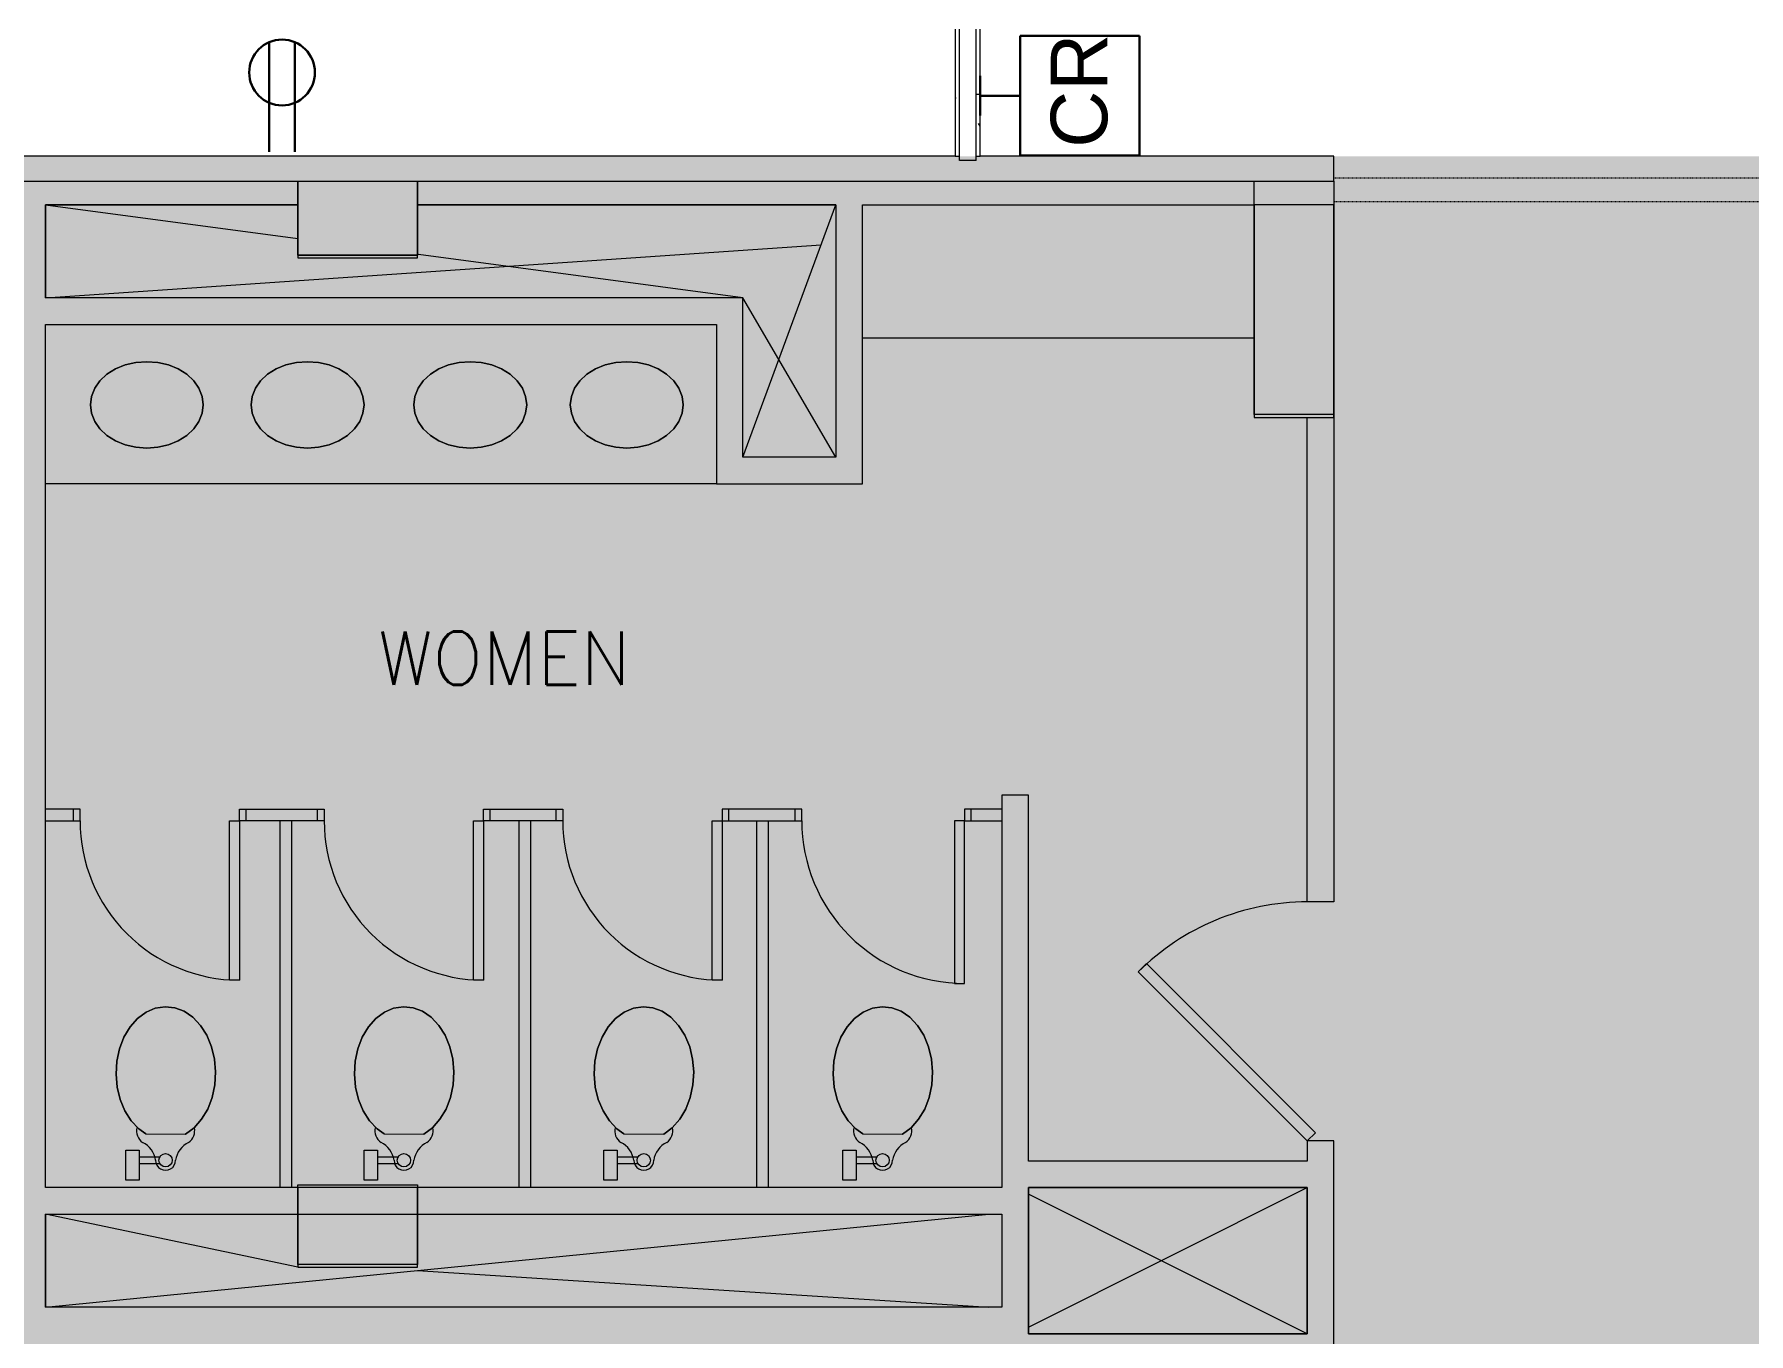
# Model space of a CAD drawing. Header units: inches. Extents: x 395 to 1878, y 644 to 1756.
# Drawn here: x 818.6 to 1076.7, y 1080.6 to 1276.2 of the extents above; entities that cross this region are included whole.
import ezdxf

# ---------------------------------------------------------------- set-up
doc = ezdxf.new("R2010")
doc.units = ezdxf.units.IN
doc.header["$MEASUREMENT"] = 0
doc.linetypes.add('IMPORT-4694_52_AR$0$HIDDEN4', pattern=[0.09375, 0.0625, -0.03125])
for name, color, linetype, lineweight in [('4694_52_AR$0$A-Wall-Demo', 7, 'IMPORT-4694_52_AR$0$HIDDEN4', 9), ('4694_52_BB$0$__9', 7, 'Continuous', 9), ('4694_52_BB$0$BHT', 7, 'Continuous', 9), ('4694_52_BB$0$BPT', 7, 'Continuous', 9), ('4694_52_BB$0$BTX', 7, 'Continuous', 9), ('4694_52_BB$0$T-DRWG-BLCK__1', 7, 'Continuous', 9), ('9t floor LINKED_dwg', 8, 'Continuous', 9), ('A-ANNO-NOTE', 131, 'Continuous', 30), ('A-DETL-GENF', 92, 'Continuous', 9), ('A-WALL', 113, 'Continuous', 13), ('A-WALL-PATT', 111, 'Continuous', 13), ('I-WALL', 2, 'Continuous', 13)]:
    doc.layers.add(name, color=color, linetype=linetype, lineweight=lineweight)
doc.styles.add('romans', font='romans__.ttf', dxfattribs={"height": 8})
doc.styles.add('Swis721 Lt BT', font='swissl.ttf', dxfattribs={"height": 8.514638})
pattern_1 = [(0, (0, 0), (30.72, 7.68), [1.267, -21.773, 1.267, -21.773, -122.88]), (0, (0, 0), (30.72, 7.68), [-46.08, 1.267, -44.813, 1.267, -21.773, -53.76]), (0, (0, 0), (30.72, 7.68), [-115.2, 1.267, -14.093, 1.267, -37.133]), (120, (11.52, 3.84), (-22.011075, 22.7643), [1.267, -21.773, 1.267, -21.773, -122.88]), (120, (11.52, 3.84), (-22.011075, 22.7643), [-46.08, 1.267, -44.813, 1.267, -21.773, -53.76]), (120, (11.52, 3.84), (-22.011075, 22.7643), [-115.2, 1.267, -14.093, 1.267, -37.133]), (240, (15.36, 19.2), (-8.708925, -30.4443), [1.267, -21.773, 1.267, -21.773, -122.88]), (240, (15.36, 19.2), (-8.708925, -30.4443), [-46.08, 1.267, -44.813, 1.267, -21.773, -53.76]), (240, (15.36, 19.2), (-8.708925, -30.4443), [-115.2, 1.267, -14.093, 1.267, -37.133])]

# ---------------------------------------------------------------- blocks, each defined once
blk = doc.blocks.new('9t floor LINKED_dwg_4694_52_BB$0$UNIT0-4997741-FIRST FLOOR POWER _ SIGNAL')
at = {"layer": '4694_52_BB$0$T-DRWG-BLCK__1', "flags": 128}
blk.add_lwpolyline([(1002.2502, 1218.56244), (1014.2502, 1218.56244), (1014.2502, 1250.56194), (1002.2502, 1250.56194)], close=True, dxfattribs=at)
blk = doc.blocks.new('9t floor LINKED_dwg_4694_52_BB$0$UNIT0-4997742-FIRST FLOOR POWER _ SIGNAL')
at = {"layer": '4694_52_BB$0$T-DRWG-BLCK__1'}
blk.add_line((858.25, 1254.12), (858.25, 1242.56), dxfattribs=at)
at = {"layer": '4694_52_BB$0$T-DRWG-BLCK__1', "flags": 128}
blk.add_lwpolyline([(858.25, 1242.56), (876.25, 1242.56), (876.25, 1254.12)], dxfattribs=at)
blk = doc.blocks.new('9t floor LINKED_dwg_4694_52_BB$0$UNIT0-4997743-FIRST FLOOR POWER _ SIGNAL')
at = {"layer": '4694_52_BB$0$T-DRWG-BLCK__1', "flags": 128}
blk.add_lwpolyline([(858.2502, 1090.5624), (876.2502, 1090.5624), (876.2502, 1102.5624), (858.2502, 1102.5624)], close=True, dxfattribs=at)
blk = doc.blocks.new('9t floor LINKED_dwg_4694_52_BB$0$721X19BI-4997760-FIRST FLOOR POWER _ SIGNAL')
at = {"layer": '4694_52_BB$0$__9', "flags": 128}
blk.add_lwpolyline([(875.71224, 1220.4456), (875.87556, 1221.71376), (876.35928, 1222.93308), (877.1448, 1224.05688), (878.20188, 1225.04184), (879.48996, 1225.85016), (880.95948, 1226.45088), (882.55404, 1226.82072), (884.21232, 1226.94564), (885.8706, 1226.82072), (887.46504, 1226.45088), (888.93468, 1225.85016), (890.22264, 1225.04184), (891.27972, 1224.05688), (892.06524, 1222.93308), (892.54896, 1221.71376), (892.71228, 1220.4456), (892.54896, 1219.17756), (892.06524, 1217.95824), (891.27972, 1216.83444), (890.22264, 1215.84948), (888.93468, 1215.04104), (887.46504, 1214.44044), (885.8706, 1214.07048), (884.21232, 1213.94568), (882.55404, 1214.07048), (880.95948, 1214.44044), (879.48996, 1215.04104), (878.20188, 1215.84948), (877.1448, 1216.83444), (876.35928, 1217.95824), (875.87556, 1219.17756), (875.71224, 1220.4456), (875.87556, 1219.17756), (876.35928, 1217.95824), (877.1448, 1216.83444), (878.20188, 1215.84948), (879.48996, 1215.04104), (880.95948, 1214.44044), (882.55404, 1214.07048), (884.21232, 1213.94568), (885.8706, 1214.07048), (887.46504, 1214.44044), (888.93468, 1215.04104), (890.22264, 1215.84948), (891.27972, 1216.83444), (892.06524, 1217.95824), (892.54896, 1219.17756), (892.71228, 1220.4456), (892.54896, 1221.71376), (892.06524, 1222.93308), (891.27972, 1224.05688), (890.22264, 1225.04184), (888.93468, 1225.85016), (887.46504, 1226.45088), (885.8706, 1226.82072), (884.21232, 1226.94564), (882.55404, 1226.82072), (880.95948, 1226.45088), (879.48996, 1225.85016), (878.20188, 1225.04184), (877.1448, 1224.05688), (876.35928, 1222.93308), (875.87556, 1221.71376)], close=True, dxfattribs=at)
blk = doc.blocks.new('9t floor LINKED_dwg_4694_52_BB$0$721X19BI-4997761-FIRST FLOOR POWER _ SIGNAL')
at = {"layer": '4694_52_BB$0$__9', "flags": 128}
blk.add_lwpolyline([(851.21232, 1220.4456), (851.37564, 1221.71376), (851.85936, 1222.93308), (852.64488, 1224.05688), (853.70196, 1225.04184), (854.99004, 1225.85016), (856.45956, 1226.45088), (858.05412, 1226.82072), (859.7124, 1226.94564), (861.37068, 1226.82072), (862.96512, 1226.45088), (864.43476, 1225.85016), (865.72272, 1225.04184), (866.7798, 1224.05688), (867.56532, 1222.93308), (868.04904, 1221.71376), (868.21236, 1220.4456), (868.04904, 1219.17756), (867.56532, 1217.95824), (866.7798, 1216.83444), (865.72272, 1215.84948), (864.43476, 1215.04104), (862.96512, 1214.44044), (861.37068, 1214.07048), (859.7124, 1213.94568), (858.05412, 1214.07048), (856.45956, 1214.44044), (854.99004, 1215.04104), (853.70196, 1215.84948), (852.64488, 1216.83444), (851.85936, 1217.95824), (851.37564, 1219.17756), (851.21232, 1220.4456), (851.37564, 1219.17756), (851.85936, 1217.95824), (852.64488, 1216.83444), (853.70196, 1215.84948), (854.99004, 1215.04104), (856.45956, 1214.44044), (858.05412, 1214.07048), (859.7124, 1213.94568), (861.37068, 1214.07048), (862.96512, 1214.44044), (864.43476, 1215.04104), (865.72272, 1215.84948), (866.7798, 1216.83444), (867.56532, 1217.95824), (868.04904, 1219.17756), (868.21236, 1220.4456), (868.04904, 1221.71376), (867.56532, 1222.93308), (866.7798, 1224.05688), (865.72272, 1225.04184), (864.43476, 1225.85016), (862.96512, 1226.45088), (861.37068, 1226.82072), (859.7124, 1226.94564), (858.05412, 1226.82072), (856.45956, 1226.45088), (854.99004, 1225.85016), (853.70196, 1225.04184), (852.64488, 1224.05688), (851.85936, 1222.93308), (851.37564, 1221.71376)], close=True, dxfattribs=at)
blk = doc.blocks.new('9t floor LINKED_dwg_4694_52_BB$0$721X19BI-4997762-FIRST FLOOR POWER _ SIGNAL')
at = {"layer": '4694_52_BB$0$__9', "flags": 128}
blk.add_lwpolyline([(827.00916, 1220.4456), (827.17248, 1221.71376), (827.6562, 1222.93308), (828.44172, 1224.05688), (829.4988, 1225.04184), (830.78688, 1225.85016), (832.2564, 1226.45088), (833.85096, 1226.82072), (835.50924, 1226.94564), (837.16752, 1226.82072), (838.76196, 1226.45088), (840.2316, 1225.85016), (841.51956, 1225.04184), (842.57664, 1224.05688), (843.36216, 1222.93308), (843.84588, 1221.71376), (844.0092, 1220.4456), (843.84588, 1219.17756), (843.36216, 1217.95824), (842.57664, 1216.83444), (841.51956, 1215.84948), (840.2316, 1215.04104), (838.76196, 1214.44044), (837.16752, 1214.07048), (835.50924, 1213.94568), (833.85096, 1214.07048), (832.2564, 1214.44044), (830.78688, 1215.04104), (829.4988, 1215.84948), (828.44172, 1216.83444), (827.6562, 1217.95824), (827.17248, 1219.17756), (827.00916, 1220.4456), (827.17248, 1219.17756), (827.6562, 1217.95824), (828.44172, 1216.83444), (829.4988, 1215.84948), (830.78688, 1215.04104), (832.2564, 1214.44044), (833.85096, 1214.07048), (835.50924, 1213.94568), (837.16752, 1214.07048), (838.76196, 1214.44044), (840.2316, 1215.04104), (841.51956, 1215.84948), (842.57664, 1216.83444), (843.36216, 1217.95824), (843.84588, 1219.17756), (844.0092, 1220.4456), (843.84588, 1221.71376), (843.36216, 1222.93308), (842.57664, 1224.05688), (841.51956, 1225.04184), (840.2316, 1225.85016), (838.76196, 1226.45088), (837.16752, 1226.82072), (835.50924, 1226.94564), (833.85096, 1226.82072), (832.2564, 1226.45088), (830.78688, 1225.85016), (829.4988, 1225.04184), (828.44172, 1224.05688), (827.6562, 1222.93308), (827.17248, 1221.71376)], close=True, dxfattribs=at)
blk = doc.blocks.new('9t floor LINKED_dwg_4694_52_BB$0$3REG1-4997763-FIRST FLOOR POWER _ SIGNAL')
at = {"layer": '4694_52_BB$0$__9'}
for p, q in [((945.4164, 1107.1434), (942.35388, 1107.1434)), ((945.4164, 1106.14344), (942.35388, 1106.14344))]:
    blk.add_line(p, q, dxfattribs=at)
at = {"layer": '4694_52_BB$0$__9', "flags": 128}
blk.add_lwpolyline([(943.30308, 1110.66768), (942.2736, 1111.4082), (941.12208, 1112.62692), (940.17096, 1114.12188), (939.45684, 1115.83548), (939.0072, 1117.70184), (938.83932, 1119.64944), (938.95956, 1121.60316), (939.36336, 1123.48812), (940.03524, 1125.23184), (940.94928, 1126.76724), (942.07056, 1128.0354), (943.35564, 1128.98748), (944.75556, 1129.587), (946.2162, 1129.81092), (947.68152, 1129.6506), (949.09524, 1129.11216), (950.403, 1128.21636), (951.55452, 1126.99752), (952.50564, 1125.50256), (953.21976, 1123.78896), (953.6694, 1121.9226), (953.83728, 1119.97512), (953.71704, 1118.02128), (953.31324, 1116.13632), (952.64136, 1114.39272), (951.7272, 1112.85732), (950.60604, 1111.58916), (949.32084, 1110.63696), (950.60604, 1111.58916), (951.7272, 1112.85732), (952.64136, 1114.39272), (953.31324, 1116.13632), (953.71704, 1118.02128), (953.83728, 1119.97512), (953.6694, 1121.9226), (953.21976, 1123.78896), (952.50564, 1125.50256), (951.55452, 1126.99752), (950.403, 1128.21636), (949.09524, 1129.11216), (947.68152, 1129.6506), (946.2162, 1129.81092), (944.75556, 1129.587), (943.35564, 1128.98748), (942.07056, 1128.0354), (940.94928, 1126.76724), (940.03524, 1125.23184), (939.36336, 1123.48812), (938.95956, 1121.60316), (938.83932, 1119.64944), (939.0072, 1117.70184), (939.45684, 1115.83548), (940.17096, 1114.12188), (941.12208, 1112.62692), (942.2736, 1111.4082), (943.30308, 1110.66768), (949.32084, 1110.63696)], dxfattribs=at)
blk.add_lwpolyline([(942.30696, 1103.67948), (940.30704, 1103.67948), (940.30704, 1108.17948), (942.30696, 1108.17948)], close=True, dxfattribs=at)
at = {"layer": '4694_52_BB$0$__9'}
blk.add_circle((946.30704, 1106.67948), 0.99996, dxfattribs=at)
for centre, radius, start, end in [((944.06544, 1111.11984), 2.13852, 167.348788, 235.3272141), ((948.54852, 1111.11984), 2.13852, 304.6727859, 12.651212), ((941.307, 1106.17956), 3.53556, 8.1306524, 64.1446193), ((951.30696, 1106.17956), 3.53556, 115.8553807, 171.8693476), ((946.30704, 1106.6688), 1.5, 179.5874775, 0.4125225)]:
    blk.add_arc(centre, radius, start, end, dxfattribs=at)
blk = doc.blocks.new('9t floor LINKED_dwg_4694_52_BB$0$3REG1-4997764-FIRST FLOOR POWER _ SIGNAL')
at = {"layer": '4694_52_BB$0$__9'}
for p, q in [((909.44772, 1107.1434), (906.3852, 1107.1434)), ((909.44772, 1106.14344), (906.3852, 1106.14344))]:
    blk.add_line(p, q, dxfattribs=at)
at = {"layer": '4694_52_BB$0$__9', "flags": 128}
blk.add_lwpolyline([(907.3344, 1110.66768), (906.30492, 1111.4082), (905.1534, 1112.62692), (904.20228, 1114.12188), (903.48816, 1115.83548), (903.03852, 1117.70184), (902.87064, 1119.64944), (902.99088, 1121.60316), (903.39468, 1123.48812), (904.06656, 1125.23184), (904.9806, 1126.76724), (906.10188, 1128.0354), (907.38696, 1128.98748), (908.78688, 1129.587), (910.24752, 1129.81092), (911.71284, 1129.6506), (913.12656, 1129.11216), (914.43432, 1128.21636), (915.58584, 1126.99752), (916.53696, 1125.50256), (917.25108, 1123.78896), (917.70072, 1121.9226), (917.8686, 1119.97512), (917.74836, 1118.02128), (917.34456, 1116.13632), (916.67268, 1114.39272), (915.75852, 1112.85732), (914.63736, 1111.58916), (913.35216, 1110.63696), (914.63736, 1111.58916), (915.75852, 1112.85732), (916.67268, 1114.39272), (917.34456, 1116.13632), (917.74836, 1118.02128), (917.8686, 1119.97512), (917.70072, 1121.9226), (917.25108, 1123.78896), (916.53696, 1125.50256), (915.58584, 1126.99752), (914.43432, 1128.21636), (913.12656, 1129.11216), (911.71284, 1129.6506), (910.24752, 1129.81092), (908.78688, 1129.587), (907.38696, 1128.98748), (906.10188, 1128.0354), (904.9806, 1126.76724), (904.06656, 1125.23184), (903.39468, 1123.48812), (902.99088, 1121.60316), (902.87064, 1119.64944), (903.03852, 1117.70184), (903.48816, 1115.83548), (904.20228, 1114.12188), (905.1534, 1112.62692), (906.30492, 1111.4082), (907.3344, 1110.66768), (913.35216, 1110.63696)], dxfattribs=at)
blk.add_lwpolyline([(906.33828, 1103.67948), (904.33836, 1103.67948), (904.33836, 1108.17948), (906.33828, 1108.17948)], close=True, dxfattribs=at)
at = {"layer": '4694_52_BB$0$__9'}
blk.add_circle((910.33836, 1106.67948), 0.99996, dxfattribs=at)
for centre, radius, start, end in [((908.09676, 1111.11984), 2.13852, 167.348788, 235.3272141), ((912.57984, 1111.11984), 2.13852, 304.6727859, 12.651212), ((905.33832, 1106.17956), 3.53556, 8.1306524, 64.1446193), ((915.33828, 1106.17956), 3.53556, 115.8553807, 171.8693476), ((910.33836, 1106.6688), 1.5, 179.5874775, 0.4125225)]:
    blk.add_arc(centre, radius, start, end, dxfattribs=at)
blk = doc.blocks.new('9t floor LINKED_dwg_4694_52_BB$0$3REG1-4997765-FIRST FLOOR POWER _ SIGNAL')
at = {"layer": '4694_52_BB$0$__9'}
for p, q in [((873.33828, 1107.1434), (870.27576, 1107.1434)), ((873.33828, 1106.14344), (870.27576, 1106.14344))]:
    blk.add_line(p, q, dxfattribs=at)
at = {"layer": '4694_52_BB$0$__9', "flags": 128}
blk.add_lwpolyline([(871.22496, 1110.66768), (870.19548, 1111.4082), (869.04396, 1112.62692), (868.09284, 1114.12188), (867.37872, 1115.83548), (866.92908, 1117.70184), (866.7612, 1119.64944), (866.88144, 1121.60316), (867.28524, 1123.48812), (867.95712, 1125.23184), (868.87116, 1126.76724), (869.99244, 1128.0354), (871.27752, 1128.98748), (872.67744, 1129.587), (874.13808, 1129.81092), (875.6034, 1129.6506), (877.01712, 1129.11216), (878.32488, 1128.21636), (879.4764, 1126.99752), (880.42752, 1125.50256), (881.14164, 1123.78896), (881.59128, 1121.9226), (881.75916, 1119.97512), (881.63892, 1118.02128), (881.23512, 1116.13632), (880.56324, 1114.39272), (879.64908, 1112.85732), (878.52792, 1111.58916), (877.24272, 1110.63696), (878.52792, 1111.58916), (879.64908, 1112.85732), (880.56324, 1114.39272), (881.23512, 1116.13632), (881.63892, 1118.02128), (881.75916, 1119.97512), (881.59128, 1121.9226), (881.14164, 1123.78896), (880.42752, 1125.50256), (879.4764, 1126.99752), (878.32488, 1128.21636), (877.01712, 1129.11216), (875.6034, 1129.6506), (874.13808, 1129.81092), (872.67744, 1129.587), (871.27752, 1128.98748), (869.99244, 1128.0354), (868.87116, 1126.76724), (867.95712, 1125.23184), (867.28524, 1123.48812), (866.88144, 1121.60316), (866.7612, 1119.64944), (866.92908, 1117.70184), (867.37872, 1115.83548), (868.09284, 1114.12188), (869.04396, 1112.62692), (870.19548, 1111.4082), (871.22496, 1110.66768), (877.24272, 1110.63696)], dxfattribs=at)
blk.add_lwpolyline([(870.22884, 1103.67948), (868.22892, 1103.67948), (868.22892, 1108.17948), (870.22884, 1108.17948)], close=True, dxfattribs=at)
at = {"layer": '4694_52_BB$0$__9'}
blk.add_circle((874.22892, 1106.67948), 0.99996, dxfattribs=at)
for centre, radius, start, end in [((871.98732, 1111.11984), 2.13852, 167.348788, 235.3272141), ((876.4704, 1111.11984), 2.13852, 304.6727859, 12.651212), ((869.22888, 1106.17956), 3.53556, 8.1306524, 64.1446193), ((879.22884, 1106.17956), 3.53556, 115.8553807, 171.8693476), ((874.22892, 1106.6688), 1.5, 179.5874775, 0.4125225)]:
    blk.add_arc(centre, radius, start, end, dxfattribs=at)
blk = doc.blocks.new('9t floor LINKED_dwg_4694_52_BB$0$3REG1-4997766-FIRST FLOOR POWER _ SIGNAL')
at = {"layer": '4694_52_BB$0$__9'}
for p, q in [((837.44772, 1107.1434), (834.3852, 1107.1434)), ((837.44772, 1106.14344), (834.3852, 1106.14344))]:
    blk.add_line(p, q, dxfattribs=at)
at = {"layer": '4694_52_BB$0$__9', "flags": 128}
blk.add_lwpolyline([(835.3344, 1110.66768), (834.30492, 1111.4082), (833.1534, 1112.62692), (832.20228, 1114.12188), (831.48816, 1115.83548), (831.03852, 1117.70184), (830.87064, 1119.64944), (830.99088, 1121.60316), (831.39468, 1123.48812), (832.06656, 1125.23184), (832.9806, 1126.76724), (834.10188, 1128.0354), (835.38696, 1128.98748), (836.78688, 1129.587), (838.24752, 1129.81092), (839.71284, 1129.6506), (841.12656, 1129.11216), (842.43432, 1128.21636), (843.58584, 1126.99752), (844.53696, 1125.50256), (845.25108, 1123.78896), (845.70072, 1121.9226), (845.8686, 1119.97512), (845.74836, 1118.02128), (845.34456, 1116.13632), (844.67268, 1114.39272), (843.75852, 1112.85732), (842.63736, 1111.58916), (841.35216, 1110.63696), (842.63736, 1111.58916), (843.75852, 1112.85732), (844.67268, 1114.39272), (845.34456, 1116.13632), (845.74836, 1118.02128), (845.8686, 1119.97512), (845.70072, 1121.9226), (845.25108, 1123.78896), (844.53696, 1125.50256), (843.58584, 1126.99752), (842.43432, 1128.21636), (841.12656, 1129.11216), (839.71284, 1129.6506), (838.24752, 1129.81092), (836.78688, 1129.587), (835.38696, 1128.98748), (834.10188, 1128.0354), (832.9806, 1126.76724), (832.06656, 1125.23184), (831.39468, 1123.48812), (830.99088, 1121.60316), (830.87064, 1119.64944), (831.03852, 1117.70184), (831.48816, 1115.83548), (832.20228, 1114.12188), (833.1534, 1112.62692), (834.30492, 1111.4082), (835.3344, 1110.66768), (841.35216, 1110.63696)], dxfattribs=at)
blk.add_lwpolyline([(834.33828, 1103.67948), (832.33836, 1103.67948), (832.33836, 1108.17948), (834.33828, 1108.17948)], close=True, dxfattribs=at)
at = {"layer": '4694_52_BB$0$__9'}
blk.add_circle((838.33836, 1106.67948), 0.99996, dxfattribs=at)
for centre, radius, start, end in [((836.09676, 1111.11984), 2.13852, 167.348788, 235.3272141), ((840.57984, 1111.11984), 2.13852, 304.6727859, 12.651212), ((833.33832, 1106.17956), 3.53556, 8.1306524, 64.1446193), ((843.33828, 1106.17956), 3.53556, 115.8553807, 171.8693476), ((838.33836, 1106.6688), 1.5, 179.5874775, 0.4125225)]:
    blk.add_arc(centre, radius, start, end, dxfattribs=at)
blk = doc.blocks.new('9t floor LINKED_dwg_4694_52_BB$0$721X19BI-4997767-FIRST FLOOR POWER _ SIGNAL')
at = {"layer": '4694_52_BB$0$__9', "flags": 128}
blk.add_lwpolyline([(899.27484, 1220.4456), (899.43816, 1221.71376), (899.92188, 1222.93308), (900.7074, 1224.05688), (901.76448, 1225.04184), (903.05256, 1225.85016), (904.52208, 1226.45088), (906.11664, 1226.82072), (907.77492, 1226.94564), (909.4332, 1226.82072), (911.02764, 1226.45088), (912.49728, 1225.85016), (913.78524, 1225.04184), (914.84232, 1224.05688), (915.62784, 1222.93308), (916.11156, 1221.71376), (916.27488, 1220.4456), (916.11156, 1219.17756), (915.62784, 1217.95824), (914.84232, 1216.83444), (913.78524, 1215.84948), (912.49728, 1215.04104), (911.02764, 1214.44044), (909.4332, 1214.07048), (907.77492, 1213.94568), (906.11664, 1214.07048), (904.52208, 1214.44044), (903.05256, 1215.04104), (901.76448, 1215.84948), (900.7074, 1216.83444), (899.92188, 1217.95824), (899.43816, 1219.17756), (899.27484, 1220.4456), (899.43816, 1219.17756), (899.92188, 1217.95824), (900.7074, 1216.83444), (901.76448, 1215.84948), (903.05256, 1215.04104), (904.52208, 1214.44044), (906.11664, 1214.07048), (907.77492, 1213.94568), (909.4332, 1214.07048), (911.02764, 1214.44044), (912.49728, 1215.04104), (913.78524, 1215.84948), (914.84232, 1216.83444), (915.62784, 1217.95824), (916.11156, 1219.17756), (916.27488, 1220.4456), (916.11156, 1221.71376), (915.62784, 1222.93308), (914.84232, 1224.05688), (913.78524, 1225.04184), (912.49728, 1225.85016), (911.02764, 1226.45088), (909.4332, 1226.82072), (907.77492, 1226.94564), (906.11664, 1226.82072), (904.52208, 1226.45088), (903.05256, 1225.85016), (901.76448, 1225.04184), (900.7074, 1224.05688), (899.92188, 1222.93308), (899.43816, 1221.71376)], close=True, dxfattribs=at)
blk = doc.blocks.new('9t floor LINKED_dwg-4848483-FIRST FLOOR POWER _ SIGNAL')
at = {"layer": '4694_52_BB$0$BHT'}
h = blk.add_hatch(color=256, dxfattribs=at)
h.paths.add_polyline_path([(1002.25, 969), (975.53, 966.56), (1002.25, 966.56)], flags=0)
h.paths.add_polyline_path([(891.25, 911.3), (891.25, 914.56), (953.53, 914.56), (953.53, 927.72), (971.53, 927.72), (971.53, 914.56), (1014.25, 914.56), (1014.25, 950.56), (1010.25, 950.56), (1010.25, 918.56), (975.53, 918.56), (975.53, 966.56), (1002.25, 969), (1014.25, 969), (1014.25, 1037.1), (1010.25, 1037.1), (1010.25, 970.56), (971.53, 970.56), (971.53, 946.56), (876.25, 946.56), (876.25, 946.31), (888.63, 946.31), (888.63, 942.56), (971.53, 942.56), (971.53, 938.56), (876.25, 938.56), (876.25, 934.56), (887.25, 934.56), (887.25, 911.3), (888.63, 911.3)], flags=0)
h.paths.add_polyline_path([(949.53, 918.56), (891.25, 918.56), (891.25, 934.56), (971.53, 934.56), (971.53, 931.72), (949.53, 931.72), (949.53, 926.83)], flags=0)
h.paths.add_polyline_path([(858.25, 934.56), (858.25, 938.56), (825.5, 938.56), (825.5, 934.56)], flags=0)
h.paths.add_polyline_path([(821.75, 934.56), (821.75, 938.56), (820.25, 938.56), (820.25, 942.56), (816.25, 942.56), (816.25, 934.56), (820.25, 934.56)], flags=0)
h.paths.add_polyline_path([(858.25, 1243), (876.25, 1243), (876.25, 1250.56), (939.28, 1250.56), (939.28, 1212.56), (925.28, 1212.56), (925.28, 1236.56), (820.25, 1236.56), (820.25, 1250.56), (858.25, 1250.56), (858.25, 1243)], flags=0)
h.paths.add_polyline_path([(816.56, 946.31), (858.25, 946.31), (858.25, 946.56), (820.25, 946.56), (820.25, 1080.56), (964.25, 1080.56), (964.25, 1018.56), (968.25, 1018.56), (968.25, 1076.56), (1010.25, 1076.56), (1010.25, 1073.1), (1014.25, 1073.1), (1014.25, 1109.59), (1010.25, 1109.59), (1010.25, 1106.56), (968.25, 1106.56), (968.25, 1161.64), (964.25, 1161.64), (964.25, 1102.56), (876.25, 1102.56), (876.25, 1098.56), (964.25, 1098.56), (964.25, 1084.56), (820.25, 1084.56), (820.25, 1098.56), (858.25, 1098.56), (858.25, 1102.56), (820.25, 1102.56), (820.25, 1232.56), (921.28, 1232.56), (921.28, 1208.56), (943.28, 1208.56), (943.28, 1250.56), (1014.25, 1250.56), (1014.25, 1254.12), (858.25, 1254.12), (858.25, 1254.12), (817, 1254.12), (817, 1110.12), (816.25, 1110.12), (816.25, 1106.37), (817, 1106.37), (817, 977.94), (816.25, 977.94), (816.25, 946.31), (816.54, 946.31)], flags=0)
h.paths.add_polyline_path([(1216.25, 951), (1216.25, 968.56), (1198.25, 968.56), (1198.25, 951), (1202.25, 951)], flags=0)
h.paths.add_polyline_path([(1202.25, 969), (1202.25, 1236.56), (1198.25, 1236.56), (1198.25, 1198.56), (1171.73, 1198.56), (1171.73, 1194.56), (1198.25, 1194.56), (1198.25, 969)], flags=0)
h.paths.add_polyline_path([(1010.25, 1080.56), (968.25, 1080.56), (968.25, 1102.56), (1010.25, 1102.56), (1010.25, 1084.56)], flags=0)
h.paths.add_polyline_path([(1014.25, 1145.59), (1014.25, 1218.56), (1010.25, 1218.56), (1010.25, 1145.59)], flags=0)
h.paths.add_polyline_path([(1100.25, 1191.56), (1104.25, 1191.56), (1104.25, 1194.56), (1135.73, 1194.56), (1135.73, 1198.56), (1104.25, 1198.56), (1104.25, 1250.56), (1198.25, 1250.56), (1198.25, 1237), (1216.25, 1237), (1216.25, 1254.12), (1102.13, 1254.12), (1102.13, 1254.56), (1100.25, 1254.56), (1100.25, 1194.56)], flags=0)
h.paths.add_polyline_path([(1014.25, 1219), (1014.25, 1250.56), (1002.25, 1250.56), (1002.25, 1219), (1010.25, 1219)], flags=0)
at = {"lineweight": 9, "flags": 128}
for points in [[(820.25, 1250.56), (858.25, 1250.56), (858.25, 1243), (876.25, 1243), (876.25, 1250.56), (939.28, 1250.56), (939.28, 1212.56), (925.28, 1212.56), (925.28, 1236.56), (820.25, 1236.56)], [(968.25, 1102.56), (968.25, 1080.56), (1010.25, 1080.56), (1010.25, 1102.56), (968.25, 1102.56), (1010.25, 1102.56), (1010.25, 1080.56), (968.25, 1080.56)], [(820.25, 1098.56), (964.25, 1098.56), (964.25, 1084.56), (820.25, 1084.56)]]:
    blk.add_lwpolyline(points, close=True, dxfattribs=at)
at = {"layer": '4694_52_AR$0$A-Wall-Demo'}
blk.add_line((1102.13, 1254.56), (1014.25, 1254.56), dxfattribs=at)
at = {"layer": '4694_52_AR$0$A-Wall-Demo', "flags": 128}
blk.add_lwpolyline([(1014.25, 1254.12), (1014.25, 1251.06), (1103.52, 1251.06), (1103.52, 1254.12)], dxfattribs=at)
at = {"layer": '4694_52_BB$0$BPT'}
for p, q in [((820.25, 1250.56), (820.25, 1236.56)), ((943.28, 1230.56), (1002.25, 1230.56)), ((921.28, 1208.56), (820.13, 1208.56)), ((824.45, 1157.81), (824.45, 1159.56)), ((850.45, 1157.81), (850.45, 1159.56)), ((861.21, 1157.81), (861.21, 1159.56)), ((887.21, 1157.81), (887.21, 1159.56)), ((897.14, 1157.81), (897.14, 1159.56)), ((923.14, 1157.81), (923.14, 1159.56)), ((933.13, 1157.81), (933.13, 1159.56)), ((959.63, 1157.81), (959.63, 1159.56)), ((855.54, 1157.81), (855.54, 1102.56)), ((857.29, 1157.81), (857.29, 1102.56)), ((891.54, 1157.81), (891.54, 1102.56)), ((893.29, 1157.81), (893.29, 1102.56)), ((927.31, 1157.81), (927.31, 1102.56)), ((929.06, 1157.81), (929.06, 1102.56)), ((1010.25, 1102.56), (1010.25, 1080.56)), ((820.25, 1098.56), (820.25, 1084.56)), ((876.25, 1090.08), (962.28, 1084.56))]:
    blk.add_line(p, q, dxfattribs=at)
at = {"layer": '4694_52_BB$0$BPT', "flags": 128}
for points in [[(876.25, 1254.12), (876.25, 1243), (858.25, 1243), (858.25, 1254.12)], [(1014.25, 1254.12), (1014.25, 1219), (1002.25, 1219), (1002.25, 1254.12)], [(1014.25, 1254.12), (1014.25, 1145.59), (1010.25, 1145.59), (1010.25, 1218.56)], [(858.25, 1250.56), (820.25, 1250.56), (858.23, 1245.5)], [(858.25, 1102.56), (820.25, 1102.56), (820.25, 1232.56), (921.28, 1232.56), (921.28, 1208.56), (943.28, 1208.56), (943.28, 1250.56), (1002.25, 1250.56)], [(939.28, 1250.56), (939.28, 1212.56), (925.28, 1212.56), (939.28, 1250.56), (876.25, 1250.56)], [(925.28, 1212.56), (925.28, 1236.56), (820.25, 1236.56), (937.06, 1244.56)], [(939.28, 1212.56), (925.28, 1236.56), (876.41, 1243.08)], [(820.25, 1157.81), (825.45, 1157.81), (825.45, 1159.56), (820.25, 1159.56)], [(1010.25, 1073.1), (1014.25, 1073.1), (1014.25, 1109.59), (1010.25, 1109.59), (1010.25, 1106.56), (968.25, 1106.56), (968.25, 1161.64), (964.25, 1161.64), (964.25, 1102.56), (876.25, 1102.56)], [(964.25, 1159.56), (958.63, 1159.56), (958.63, 1157.81), (957.13, 1157.81), (957.13, 1133.31), (958.63, 1133.31), (958.63, 1157.81), (964.25, 1157.81)], [(968.25, 1081.55), (1010.25, 1102.56), (968.25, 1102.56), (968.25, 1080.56), (1010.25, 1080.56), (968.25, 1101.57)], [(858.25, 1090.56), (820.25, 1098.56), (858.25, 1098.56)], [(876.25, 1098.56), (964.25, 1098.56), (964.25, 1084.56), (820.25, 1084.56), (962.28, 1098.56)]]:
    blk.add_lwpolyline(points, dxfattribs=at)
for points in [[(862.21, 1159.56), (862.21, 1157.81), (849.45, 1157.81), (849.45, 1159.56)], [(886.21, 1159.56), (898.14, 1159.56), (898.14, 1157.81), (886.21, 1157.81), (886.21, 1133.81), (884.71, 1133.81), (884.71, 1157.81), (886.21, 1157.81)], [(922.14, 1159.56), (922.14, 1157.81), (934.13, 1157.81), (934.13, 1159.56)], [(849.45, 1133.81), (847.95, 1133.81), (847.95, 1157.81), (849.45, 1157.81)], [(920.64, 1157.81), (922.14, 1157.81), (922.14, 1133.81), (920.64, 1133.81)], [(984.79, 1135.05), (986.03, 1136.29), (1011.49, 1110.83), (1010.25, 1109.59)], [(876.25, 1091), (858.25, 1091), (858.25, 1103), (876.25, 1103)]]:
    blk.add_lwpolyline(points, close=True, dxfattribs=at)
at = {"layer": '4694_52_BB$0$BPT'}
for centre, radius, start, end in [((849.45, 1157.81), 24, 179.9997, 270), ((886.21, 1157.81), 24, 179.9997, 270), ((922.14, 1157.81), 24, 179.9997, 270), ((958.63, 1157.81), 24.5, 179.9997, 270), ((1010.25, 1109.59), 36, 90, 134.9999)]:
    blk.add_arc(centre, radius, start, end, dxfattribs=at)
for name in ['9t floor LINKED_dwg_4694_52_BB$0$UNIT0-4997742-FIRST FLOOR POWER _ SIGNAL', '9t floor LINKED_dwg_4694_52_BB$0$UNIT0-4997741-FIRST FLOOR POWER _ SIGNAL', '9t floor LINKED_dwg_4694_52_BB$0$721X19BI-4997762-FIRST FLOOR POWER _ SIGNAL', '9t floor LINKED_dwg_4694_52_BB$0$721X19BI-4997761-FIRST FLOOR POWER _ SIGNAL', '9t floor LINKED_dwg_4694_52_BB$0$721X19BI-4997760-FIRST FLOOR POWER _ SIGNAL', '9t floor LINKED_dwg_4694_52_BB$0$721X19BI-4997767-FIRST FLOOR POWER _ SIGNAL', '9t floor LINKED_dwg_4694_52_BB$0$3REG1-4997766-FIRST FLOOR POWER _ SIGNAL', '9t floor LINKED_dwg_4694_52_BB$0$3REG1-4997765-FIRST FLOOR POWER _ SIGNAL', '9t floor LINKED_dwg_4694_52_BB$0$3REG1-4997764-FIRST FLOOR POWER _ SIGNAL', '9t floor LINKED_dwg_4694_52_BB$0$3REG1-4997763-FIRST FLOOR POWER _ SIGNAL', '9t floor LINKED_dwg_4694_52_BB$0$UNIT0-4997743-FIRST FLOOR POWER _ SIGNAL']:
    blk.add_blockref(name, (0, 0))
at = {"layer": '4694_52_BB$0$BTX', "insert": (870.32, 1186.3), "char_height": 8, "width": 50.6237, "attachment_point": 1, "line_spacing_factor": 0.964689, "style": 'romans'}
blk.add_mtext('WOMEN', dxfattribs=at)

msp = doc.modelspace()

# ---------------------------------------------------------------- hatches: boundary and pattern name
at = {"layer": 'A-DETL-GENF'}
h = msp.add_hatch(color=254, dxfattribs=at)
h.paths.add_polyline_path([(811.25, 647.5), (887.25, 647.5), (887.25, 694.57), (811.25, 694.57), (811.25, 650.52)], flags=0)
h.paths.add_polyline_path([(807.08, 647.5), (807.25, 647.5), (807.25, 698.57), (887.25, 698.57), (887.25, 705), (891.25, 705), (891.25, 647.5), (1223.25, 647.5), (1223.25, 705), (1227.25, 705), (1227.25, 693.07), (1315.25, 693.07), (1315.25, 662.79), (1339.25, 662.79), (1339.25, 647.5), (1401.5, 647.5), (1401.5, 682.5), (1425.5, 682.5), (1425.5, 647.5), (1878.31, 647.5), (1878.31, 893.5), (1671.99, 893.5), (1671.99, 1257.87), (1663.25, 1257.87), (1663.25, 1256.51), (1667.49, 1256.51), (1667.49, 1238.51), (1649.49, 1238.51), (1649.49, 1254.12), (1429.25, 1254.12), (1429.25, 1233.5), (1403.75, 1233.5), (1403.75, 1254.12), (1216.25, 1254.12), (1216.25, 1237), (1198.25, 1237), (1198.25, 1250.56), (1104.25, 1250.56), (1104.25, 1198.56), (1135.73, 1198.56), (1135.73, 1194.56), (1104.25, 1194.56), (1104.25, 1191.56), (1100.25, 1191.56), (1100.25, 1254.56), (1102.13, 1254.56), (1102.13, 1257.87), (1014.25, 1257.87), (1014.25, 1219), (1002.25, 1219), (1002.25, 1250.56), (943.28, 1250.56), (943.28, 1208.56), (921.28, 1208.56), (921.28, 1232.56), (820.25, 1232.56), (820.25, 1102.56), (858.25, 1102.56), (858.25, 1098.56), (820.25, 1098.56), (820.25, 1084.56), (964.25, 1084.56), (964.25, 1098.56), (876.25, 1098.56), (876.25, 1102.56), (964.25, 1102.56), (964.25, 1161.64), (968.25, 1161.64), (968.25, 1106.56), (1010.25, 1106.56), (1010.25, 1109.59), (1014.25, 1109.59), (1014.25, 1073.1), (1010.25, 1073.1), (1010.25, 1076.56), (968.25, 1076.56), (968.25, 1018.56), (964.25, 1018.56), (964.25, 1080.56), (820.25, 1080.56), (820.25, 946.56), (858.25, 946.56), (858.25, 946.31), (876.25, 946.31), (876.25, 946.56), (971.53, 946.56), (971.53, 970.56), (1010.25, 970.56), (1010.25, 1037.1), (1014.25, 1037.1), (1014.25, 969), (1002.25, 969), (975.53, 966.56), (975.53, 918.56), (1010.25, 918.56), (1010.25, 950.56), (1014.25, 950.56), (1014.25, 914.56), (971.53, 914.56), (971.53, 927.72), (953.53, 927.72), (953.53, 914.56), (891.25, 914.56), (891.25, 911.3), (888.63, 911.3), (888.63, 839.74), (891.25, 839.74), (891.25, 833.44), (888.63, 833.44), (888.63, 833), (911.63, 833), (911.63, 829), (899.25, 829), (899.25, 797.44), (887.25, 797.44), (887.25, 814.06), (685, 814.06), (685, 870.94), (446.5, 870.94), (446.5, 891.94), (395.07, 891.94), (395.07, 647.5), (765.88, 647.5)], flags=0)
h.paths.add_polyline_path([(1271.25, 647.5), (1271.25, 689.07), (1227.25, 689.07), (1227.25, 647.5)], flags=0)
h.paths.add_polyline_path([(1311.25, 647.5), (1311.25, 689.07), (1275.25, 689.07), (1275.25, 647.5), (1275.68, 647.5)], flags=0)
h.paths.add_polyline_path([(903.25, 647.5), (903.25, 705.44), (887.25, 705.44), (887.25, 717), (909.13, 717), (909.13, 789.61), (891.25, 789.61), (891.25, 717.44), (887.25, 717.44), (887.25, 797), (891.25, 797), (891.25, 793.61), (983.25, 793.61), (983.25, 815.1), (959.13, 815.1), (959.13, 829), (947.63, 829), (947.63, 833), (963.13, 833), (963.13, 819.1), (983.25, 819.1), (983.25, 833), (987.25, 833), (987.25, 786.11), (983.25, 786.11), (983.25, 789.61), (913.13, 789.61), (913.13, 717), (987.25, 717), (987.25, 705.44), (971.25, 705.44), (971.25, 713), (903.25, 713)], flags=0)
h.paths.add_polyline_path([(1127.25, 675.14), (1127.25, 705), (1131.25, 705), (1131.25, 675.14)], flags=0)
h.paths.add_polyline_path([(983.25, 675.14), (983.25, 705), (987.25, 705), (987.25, 675.14)], flags=0)
h.paths.add_polyline_path([(1223.1, 705.44), (1211.25, 705.44), (1211.25, 709), (1143.25, 709), (1143.25, 705.44), (1127.25, 705.44), (1127.25, 717), (1143.25, 717), (1143.25, 713), (1211.25, 713), (1211.25, 717), (1227.25, 717), (1227.25, 705.44), (1223.25, 705.44)], flags=0)
h.paths.add_polyline_path([(1223.25, 717.44), (1223.25, 821), (1211.25, 821), (1211.25, 833), (1227.25, 833), (1227.25, 717.44)], flags=0)
h.paths.add_polyline_path([(1131.25, 717.44), (1127.25, 717.44), (1127.25, 744.12), (1131.25, 744.11)], flags=0)
h.paths.add_polyline_path([(983.25, 717.44), (983.25, 744.11), (987.25, 744.11), (987.25, 717.44)], flags=0)
h.paths.add_polyline_path([(1493, 746.25), (1493, 842.25), (1643.75, 842.25), (1643.75, 820.25), (1515, 820.25), (1515, 746.25), (1507.5, 746.25)], flags=0)
h.paths.add_polyline_path([(1407, 768), (1393, 768), (1393, 855.02), (1407, 855.02), (1407, 814.06)], flags=0)
h.paths.add_polyline_path([(1131.25, 786.11), (1127.25, 786.11), (1127.25, 833), (1143.25, 833), (1143.25, 821), (1131.25, 821), (1131.25, 793.61)], flags=0)
h.paths.add_polyline_path([(1772.49, 869.55), (1759.49, 869.55), (1759.49, 885.5), (1772.49, 885.5), (1772.49, 870)], flags=0)
h.paths.add_polyline_path([(1667.62, 870), (1647.75, 870), (1647.75, 890), (1667.62, 890), (1667.62, 889.13), (1667.75, 889.13), (1667.75, 870)], flags=0)
h.paths.add_polyline_path([(912.3, 918.56), (949.53, 918.56), (949.53, 931.72), (971.53, 931.72), (971.53, 934.56), (891.25, 934.56), (891.25, 918.56)], flags=0)
h.paths.add_polyline_path([(876.25, 934.19), (887.25, 934.19), (887.25, 934.56), (876.25, 934.56), (876.25, 938.56), (971.53, 938.56), (971.53, 942.56), (820.25, 942.56), (820.25, 938.56), (821.75, 938.56), (821.75, 934.56), (816.25, 934.56), (816.25, 934.19), (858.58, 934.19)], flags=0)
h.paths.add_polyline_path([(825.5, 934.56), (825.5, 938.56), (858.25, 938.56), (858.25, 934.56)], flags=0)
h.paths.add_polyline_path([(1202.25, 951), (1198.25, 951), (1198.25, 968.56), (1216.25, 968.56), (1216.25, 951)], flags=0)
h.paths.add_polyline_path([(1002.25, 966.56), (975.53, 966.56), (1002.25, 969)], flags=0)
h.paths.add_polyline_path([(1202.25, 969), (1198.25, 969), (1198.25, 1194.56), (1171.73, 1194.56), (1171.73, 1198.56), (1198.25, 1198.56), (1198.25, 1236.56), (1202.25, 1236.56), (1202.25, 969.65)], flags=0)
h.paths.add_polyline_path([(817, 977.94), (817, 1106.37), (816.25, 1106.37), (816.25, 977.94)], flags=0)
h.paths.add_polyline_path([(1429.25, 988), (1403.75, 988), (1403.75, 1013.5), (1429.25, 1013.5)], flags=0)
h.paths.add_polyline_path([(1649.49, 992.51), (1649.49, 1010.51), (1667.49, 1010.51), (1667.49, 992.51), (1663.27, 992.51)], flags=0)
h.paths.add_polyline_path([(1010.25, 1080.56), (1010.25, 1102.56), (968.25, 1102.56), (968.25, 1080.56), (997.73, 1080.56)], flags=0)
h.paths.add_polyline_path([(816.25, 1110.12), (817, 1110.12), (817, 1254.12), (816.25, 1254.12), (816.25, 1132.36)], flags=0)
h.paths.add_polyline_path([(1663.27, 1117.61), (1647.27, 1117.61), (1647.27, 1130.61), (1663.27, 1130.61)], flags=0)
h.paths.add_polyline_path([(1010.25, 1145.59), (1010.25, 1218.56), (1014.25, 1218.56), (1014.25, 1145.59)], flags=0)
h.paths.add_polyline_path([(925.28, 1212.56), (939.28, 1212.56), (939.28, 1250.56), (876.25, 1250.56), (876.25, 1243), (858.25, 1243), (858.25, 1250.56), (820.25, 1250.56), (820.25, 1236.56), (925.28, 1236.56), (925.28, 1226.56)], flags=0)
at = {"layer": 'A-WALL-PATT', "lineweight": 9}
h = msp.add_hatch(dxfattribs=at)
h.set_pattern_fill('FP_4', color=256, style=0, pattern_type=2)
h.set_pattern_definition(pattern_1)
h.paths.add_polyline_path([(957.25, 1257.87), (957.87, 1257.87), (957.87, 1277), (957.25, 1277)], flags=0)
h.paths.add_polyline_path([(957.25, 1317), (957.87, 1317), (957.87, 1318.25), (957.25, 1318.25)], flags=0)
h = msp.add_hatch(dxfattribs=at)
h.set_pattern_fill('FP_4', color=256, style=0, pattern_type=2)
h.set_pattern_definition(pattern_1)
h.paths.add_polyline_path([(961, 1257.87), (961, 1277), (960.37, 1277), (960.37, 1257.87)], flags=0)
h.paths.add_polyline_path([(960.37, 1317), (961, 1317), (961, 1318.25), (960.37, 1318.25)], flags=0)
msp.add_hatch(color=7, dxfattribs=at).paths.add_polyline_path([(964.25, 1254.12), (1014.25, 1254.12), (1014.25, 1257.87), (789.25, 1257.87), (789.25, 1254.12), (951.28, 1254.12)], flags=0)

# ---------------------------------------------------------------- linework, layer by layer
at = {"layer": 'A-ANNO-NOTE'}
for p, q in [((967, 1276), (967, 1258)), ((985, 1276), (967, 1276)), ((985, 1258), (985, 1276)), ((853.95, 1258.53), (853.95, 1275.05)), ((857.78, 1258.53), (857.78, 1275.05)), ((961, 1264), (961, 1270)), ((961, 1267), (967, 1267)), ((967, 1258), (985, 1258))]:
    msp.add_line(p, q, dxfattribs=at)
msp.add_circle((855.87, 1270.49), 4.95, dxfattribs=at)
at = {"layer": 'A-WALL'}
for p, q in [((957.87, 1257.25), (957.87, 1277)), ((960.37, 1257.25), (960.37, 1277))]:
    msp.add_line(p, q, dxfattribs=at)
at = {"layer": 'I-WALL'}
for p, q in [((957.25, 1277), (957.25, 1257.87)), ((961, 1257.87), (961, 1277)), ((957.25, 1257.87), (957.87, 1257.87)), ((960.37, 1257.87), (961, 1257.87))]:
    msp.add_line(p, q, dxfattribs=at)
at = {"layer": 'I-WALL', "color": 8, "lineweight": 20}
for p, q in [((957.25, 1257.87), (789.25, 1257.87)), ((1014.25, 1257.87), (961, 1257.87)), ((1014.25, 1254.12), (1014.25, 1257.87)), ((789.25, 1254.12), (1014.25, 1254.12))]:
    msp.add_line(p, q, dxfattribs=at)
at = {"layer": 'I-WALL', "lineweight": 9}
msp.add_line((960.37, 1257.25), (957.87, 1257.25), dxfattribs=at)

# ---------------------------------------------------------------- block references
at = {"layer": '9t floor LINKED_dwg', "color": 7}
msp.add_blockref('9t floor LINKED_dwg-4848483-FIRST FLOOR POWER _ SIGNAL', (0, 0), dxfattribs=at)

# ---------------------------------------------------------------- texts
at = {"layer": 'A-ANNO-NOTE', "lineweight": 9, "insert": (971.62, 1259.16), "char_height": 8.515, "width": 19.116, "attachment_point": 1, "rotation": 90, "line_spacing_factor": 1.00667, "style": 'Swis721 Lt BT'}
msp.add_mtext('CR', dxfattribs=at)

doc.saveas('drawing.dxf')
